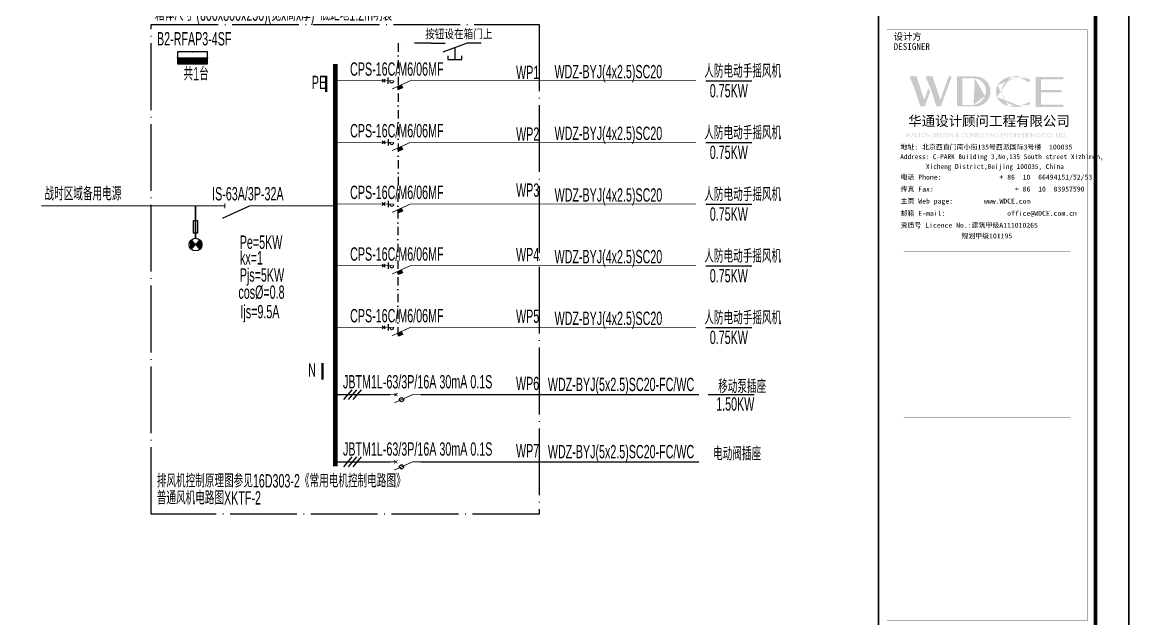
# Model space of a CAD drawing. Extents: x 776418 to 2076422, y -1170708 to 498544.
# Drawn here: x 959771 to 992943, y -917755 to -899883 of the extents above; entities that cross this region are included whole.
import ezdxf
from ezdxf.enums import TextEntityAlignment as Align

# ---------------------------------------------------------------- set-up
doc = ezdxf.new("R2010")
doc.units = 0
doc.header["$LTSCALE"] = 1000
doc.header["$MEASUREMENT"] = 0
for name, pattern in [('DASHDOT', [1, 0.5, -0.25, 0, -0.25]), ('DASHDOT2', [0.5, 0.25, -0.125, 0, -0.125]), ('DOTE', [2.42, 2, -0.2, 0.02, -0.2])]:
    doc.linetypes.add(name, pattern=pattern)
doc.layers.get('0').update_dxf_attribs({"linetype": 'CONTINUOUS'})
for name, color, linetype in [('D-TEXT', 7, 'CONTINUOUS'), ('DIM-动力', 3, 'CONTINUOUS'), ('DIM-照明', 3, 'CONTINUOUS'), ('ELEMENT', 3, 'CONTINUOUS'), ('EQUIP-箱柜', 3, 'CONTINUOUS'), ('SHEET_LINE', 6, 'CONTINUOUS'), ('SHEET_TEXT', 7, 'CONTINUOUS'), ('TEL_TEXT', 3, 'CONTINUOUS'), ('TEL_TITLE', 7, 'CONTINUOUS'), ('WIRE', 4, 'CONTINUOUS'), ('WIRE-动力', 2, 'CONTINUOUS'), ('WIRE-母线', 6, 'CONTINUOUS'), ('WIRE-系统', 4, 'CONTINUOUS'), ('WIRE-通讯', 4, 'CONTINUOUS')]:
    doc.layers.add(name, color=color, linetype=linetype)
doc.layers.add('层1', color=7, linetype='CONTINUOUS', lineweight=0)
doc.styles.add('_JD', font='ros.shx', dxfattribs={"width": 0.8, "bigfont": 'JD.shx'})
doc.styles.add('_TCH_LABEL', font='COMPLEX', dxfattribs={"bigfont": 'GBCBIG'})
doc.styles.add('_TEL_DIM', font='SIMPLEX', dxfattribs={"width": 0.7, "height": 3.5, "bigfont": 'HZTXT'})
doc.styles.get("Standard").update_dxf_attribs({"font": 'gbenor.shx', "bigfont": 'gbcbig.shx'})
doc.styles.add('华文细黑', font='STXIHEI.TTF')

# ---------------------------------------------------------------- blocks, each defined once
blk = doc.blocks.new('$element$00000578')
at = {"const_width": 0.0233}
for points in [[(0, 0), (0, -0.25)], [(0, -1), (0, -0.75), (-0.25, -0.2)], [(-0.05, -0.25), (0.05, -0.25)]]:
    blk.add_lwpolyline(points, dxfattribs=at)
at = {"flags": 9}
blk.add_attdef('S', (0, 0), '', height=0.00000667, dxfattribs=at)
blk = doc.blocks.new('$element$00000596')
at = {"const_width": 0.0233}
for points in [[(0, 0), (0, -0.25)], [(-0.25, -0.2), (0, -0.75), (0, -1)]]:
    blk.add_lwpolyline(points, dxfattribs=at)
blk.add_arc((-0.008, -0.192), 0.0589, 81.8699, 278.1301)
at = {"flags": 9}
blk.add_attdef('S', (0, 0), '', height=0.00000667, dxfattribs=at)
blk = doc.blocks.new('KBO')
at = {"lineweight": 30}
for p, q in [((-1003, -47), (-1097, 47)), ((-1097, -47), (-1003, 47))]:
    blk.add_line(p, q, dxfattribs=at)
at = {"color": 2, "lineweight": 25}
blk.add_line((-921, 91), (-921, -91), dxfattribs=at)
at = {"color": 2}
for p, q in [((-644, -187), (-514, -129)), ((-641, -193), (-511, -135)), ((-638, -199), (-509, -141)), ((-636, -205), (-506, -147)), ((-633, -211), (-503, -153)), ((-630, -217), (-501, -159)), ((-628, -222), (-498, -165)), ((-625, -228), (-495, -171)), ((-623, -234), (-493, -177)), ((-620, -240), (-490, -182)), ((-617, -246), (-487, -188)), ((-615, -252), (-485, -194)), ((-612, -258), (-482, -200)), ((-609, -264), (-480, -206))]:
    blk.add_line(p, q, dxfattribs=at)
blk.add_lwpolyline([(-645, -183), (-515, -125), (-478, -210), (-608, -268)], close=True)
at = {"layer": 'ELEMENT', "xscale": 999.9899999999907, "yscale": 999.9899999999907, "zscale": 999.9899999999907, "rotation": 90}
blk.add_blockref('$element$00000596', (-1000, 0), dxfattribs=at)
blk = doc.blocks.new('$element$00000544')
for points in [[(0, 0), (0, -0.283)], [(-0.25, -0.333), (-0.324, -0.333), (-0.324, -0.617), (-0.25, -0.617)], [(0, -1), (0, -0.721), (-0.176, -0.235)], [(-0.324, -0.478), (-0.087, -0.478)]]:
    blk.add_lwpolyline(points)
at = {"flags": 9}
blk.add_attdef('S', (0, 0), '', height=0.00000667, dxfattribs=at)
blk = doc.blocks.new('*X12')
at = {"color": 0}
for p, q in [((-250, 33), (-183, 100)), ((-250, 68), (-218, 100)), ((-247, 0), (-147, 100)), ((-212, 0), (-112, 100)), ((-177, 0), (-77, 100)), ((-141, 0), (-41, 100)), ((-106, 0), (-6, 100)), ((-71, 0), (29, 100)), ((-35, 0), (65, 100)), ((0, 0), (100, 100)), ((35, 0), (135, 100)), ((71, 0), (171, 100)), ((106, 0), (206, 100)), ((141, 0), (241, 100)), ((177, 0), (250, 73)), ((212, 0), (250, 38)), ((247, 0), (250, 3))]:
    blk.add_line(p, q, dxfattribs=at)
blk = doc.blocks.new('$equip$00001414')
for p, q in [((0.75, 0.6), (-0.75, 0.6)), ((-0.75, 0.6), (-0.75, 0)), ((0.75, 0), (0.75, 0.6)), ((-0.75, 0.3), (0.75, 0.3)), ((-0.75, 0), (0.75, 0))]:
    blk.add_line(p, q)
at = {"const_width": 0.3}
blk.add_lwpolyline([(-0.75, 0.15), (0.75, 0.15)], dxfattribs=at)
for p in [(0, 0.6), (-0.75, 0.3), (0, 0), (0.75, 0.3)]:
    blk.add_point(p)
at = {"xscale": 0.00300000000061118, "yscale": 0.00300000000061118, "zscale": 0.00300000000061118}
blk.add_blockref('*X12', (0, 0), dxfattribs=at)
at = {"style": '_TCH_LABEL', "flags": 9}
blk.add_attdef('A', (0, 0), '', height=0.00002, dxfattribs=at)
blk = doc.blocks.new('$element$00000525')
at = {"const_width": 0.0233}
for points in [[(0, 0), (0, -0.25)], [(-0.25, -0.2), (0, -0.75), (0, -1)], [(-0.047, -0.203), (0.047, -0.297)], [(0.047, -0.203), (-0.047, -0.297)]]:
    blk.add_lwpolyline(points, dxfattribs=at)
blk.add_circle((-0.151, -0.417), 0.0615)
at = {"flags": 9}
blk.add_attdef('S', (0, 0), '', height=0.00000667, dxfattribs=at)
blk = doc.blocks.new('A$C00115E70')
at = {"layer": 'WIRE-通讯', "ltscale": 0.001}
blk.add_lwpolyline([(-84100, 59400), (0, 59400), (0, 0), (-84100, 0)], close=True, dxfattribs=at)
blk = doc.blocks.new('A$C69861949')
at = {"ltscale": 0.001}
h = blk.add_hatch(color=1, dxfattribs=at)
edge = h.paths.add_edge_path()
edge.add_line((6.19, 4.5), (5.72, 5.69))
edge.add_line((5.72, 5.69), (4.44, 2.16))
edge.add_line((4.44, 2.16), (2.13, 9.19))
edge.add_line((2.13, 9.19), (0, 9.19))
edge.add_arc((-16.38, 0.19), 18.69, 17.5872, 28.7762, ccw=False)
edge.add_line((1.43, 5.84), (3.29, 0.2))
edge.add_line((3.29, 0.2), (4.63, 0.2))
edge.add_line((4.63, 0.2), (6.19, 4.5))
h = blk.add_hatch(color=256, dxfattribs=at)
edge = h.paths.add_edge_path()
edge.add_line((12.68, 9.16), (11.78, 9.16))
edge.add_line((11.78, 9.16), (9.25, 2.16))
edge.add_line((9.25, 2.16), (6.94, 9.19))
edge.add_line((6.94, 9.19), (4.81, 9.19))
edge.add_arc((-11.57, 0.19), 18.69, 17.5872, 28.7762, ccw=False)
edge.add_line((6.25, 5.84), (8.1, 0.2))
edge.add_line((8.1, 0.2), (9.45, 0.2))
edge.add_line((9.45, 0.2), (12.68, 9.16))
h = blk.add_hatch(color=256, dxfattribs=at)
edge = h.paths.add_edge_path(flags=16)
edge.add_line((15.83, 8.57), (19.63, 8.57))
edge.add_arc((19.17, 4.82), 3.78, -23.1418, 82.9442, ccw=False)
edge.add_arc((18.56, 5.02), 4.42, 278.685, 337.5263, ccw=False)
edge.add_line((19.22, 0.65), (15.83, 0.65))
edge.add_line((15.83, 0.65), (15.83, 8.57))
edge = h.paths.add_edge_path()
edge.add_line((19.82, 9.18), (14.31, 9.18))
edge.add_line((14.31, 9.18), (14.31, 0.18))
edge.add_line((14.31, 0.18), (19.82, 0.18))
edge.add_arc((19.82, 4.68), 4.5, 270, 450)
h = blk.add_hatch(color=256, dxfattribs=at)
edge = h.paths.add_edge_path()
edge.add_arc((32.12, 5.29), 4.85, 246.0393, 272.6902)
edge.add_arc((32.04, 6.93), 6.49, 272.7072, 286.0208)
edge.add_arc((32.38, 6.77), 6.25, 283.4194, 305.53)
edge.add_line((36.01, 1.68), (36.01, 0.69))
edge.add_arc((32.99, 7.2), 7.17, 276.4266, 294.9218, ccw=False)
edge.add_arc((32.35, 12.88), 12.89, 257.7178, 276.4266, ccw=False)
edge.add_arc((30.66, 5.12), 4.95, 205.7856, 257.7178, ccw=False)
edge.add_arc((31.4, 4.47), 5.41, 157.6279, 196.1138, ccw=False)
edge.add_arc((31.4, 3.21), 6.01, 98.7561, 146.4478, ccw=False)
edge.add_arc((31.98, -1.34), 10.59, 83.9971, 98.116, ccw=False)
edge.add_arc((32.42, 0.85), 8.38, 63.158, 85.4353, ccw=False)
edge.add_line((36.21, 8.32), (35.86, 7.28))
edge.add_arc((31.06, 1.12), 7.81, 52.0262, 73.2155)
edge.add_arc((32.2, 4.92), 3.84, 73.2155, 96.604)
edge.add_arc((32.39, 3.31), 5.47, 96.604, 125.55)
edge.add_arc((31.35, 4.76), 3.68, 125.55, 164.03)
edge.add_arc((31.71, 4.66), 4.06, 164.03, 213.6257)
edge.add_arc((31.98, 4.83), 4.37, 213.6257, 245.272)
blk.add_hatch(color=256, dxfattribs=at).paths.add_polyline_path([(45.65, 5.06), (39.44, 5.06), (39.44, 8.3), (46.09, 8.3), (46.09, 9.01), (37.82, 9.01), (37.82, 0), (46.09, 0), (46.09, 0.7), (39.44, 0.7), (39.44, 4.41), (45.65, 4.41)])
blk = doc.blocks.new('A$C51FB5BAD')
at = {"layer": 'SHEET_TEXT'}
h = blk.add_hatch(color=256, dxfattribs=at)
h.paths.add_polyline_path([(-886, -18950), (-883, -18943), (-875, -18940), (-867, -18943), (-864, -18950), (-867, -18958), (-875, -18961), (-883, -18958)])
h.paths.add_polyline_path([(-994, -18829), (-1021, -18829), (-1021, -18959), (-980, -18959), (-972, -18959), (-959, -18957), (-949, -18955), (-941, -18951), (-1009, -18947), (-1009, -18842), (-999, -18842), (-943, -18838), (-954, -18833), (-959, -18832), (-968, -18830), (-980, -18829)])
h.paths.add_polyline_path([(-943, -18838), (-999, -18842), (-997, -18842), (-984, -18842), (-973, -18843), (-964, -18844), (-963, -18844), (-952, -18848), (-943, -18854), (-943, -18854), (-935, -18862), (-930, -18872), (-929, -18874), (-926, -18884), (-925, -18896), (-925, -18896), (-926, -18908), (-929, -18918), (-934, -18927), (-941, -18935), (-949, -18941), (-959, -18944), (-960, -18944), (-968, -18946), (-980, -18946), (-994, -18947), (-1009, -18947), (-941, -18951), (-933, -18946), (-926, -18938), (-919, -18929), (-919, -18928), (-915, -18918), (-913, -18907), (-912, -18896), (-912, -18889), (-914, -18878), (-917, -18868), (-918, -18864), (-924, -18854), (-931, -18846), (-934, -18844)])
h.paths.add_polyline_path([(-1040, -18829), (-1111, -18829), (-1111, -18842), (-1082, -18842), (-1082, -18959), (-1069, -18959), (-1069, -18842), (-1040, -18842)])
h.paths.add_polyline_path([(-1168, -18829), (-1181, -18829), (-1181, -18959), (-1118, -18959), (-1118, -18946), (-1168, -18946)])
h.paths.add_polyline_path([(-1221, -18935), (-1209, -18941), (-1227, -18974), (-1236, -18970)])
h.paths.add_polyline_path([(-1281, -18950), (-1277, -18943), (-1270, -18940), (-1262, -18943), (-1259, -18950), (-1262, -18958), (-1270, -18961), (-1277, -18958)])
h.paths.add_polyline_path([(-1377, -18826), (-1378, -18826), (-1390, -18827), (-1400, -18830), (-1410, -18835), (-1412, -18836), (-1376, -18838), (-1365, -18839), (-1355, -18842), (-1346, -18848), (-1337, -18855), (-1330, -18863), (-1325, -18872), (-1322, -18883), (-1321, -18894), (-1321, -18894), (-1322, -18906), (-1325, -18916), (-1330, -18925), (-1337, -18934), (-1345, -18941), (-1354, -18946), (-1365, -18949), (-1376, -18949), (-1339, -18952), (-1330, -18945), (-1323, -18938), (-1316, -18928), (-1315, -18926), (-1311, -18916), (-1308, -18905), (-1307, -18894), (-1307, -18891), (-1309, -18880), (-1312, -18870), (-1316, -18860), (-1318, -18857), (-1324, -18849), (-1332, -18841), (-1341, -18835), (-1344, -18833), (-1354, -18829), (-1365, -18827)])
h.paths.add_polyline_path([(-1412, -18836), (-1421, -18843), (-1429, -18851), (-1435, -18860), (-1436, -18862), (-1441, -18873), (-1443, -18883), (-1444, -18895), (-1444, -18897), (-1443, -18908), (-1440, -18919), (-1435, -18929), (-1434, -18930), (-1427, -18939), (-1419, -18947), (-1410, -18953), (-1407, -18954), (-1397, -18959), (-1387, -18961), (-1375, -18962), (-1373, -18962), (-1362, -18961), (-1351, -18958), (-1341, -18953), (-1339, -18952), (-1376, -18949), (-1386, -18949), (-1396, -18946), (-1406, -18941), (-1414, -18933), (-1421, -18925), (-1426, -18916), (-1429, -18906), (-1431, -18895), (-1431, -18894), (-1429, -18883), (-1426, -18873), (-1422, -18863), (-1415, -18855), (-1407, -18848), (-1398, -18843), (-1387, -18840), (-1376, -18838)])
h.paths.add_polyline_path([(-1521, -18826), (-1525, -18826), (-1536, -18827), (-1547, -18830), (-1557, -18835), (-1559, -18836), (-1521, -18838), (-1511, -18839), (-1500, -18842), (-1491, -18846), (-1482, -18853), (-1474, -18861), (-1464, -18853), (-1471, -18846), (-1479, -18839), (-1489, -18833), (-1499, -18829), (-1510, -18827)])
h.paths.add_polyline_path([(-1559, -18836), (-1568, -18842), (-1576, -18850), (-1582, -18859), (-1583, -18861), (-1588, -18871), (-1590, -18882), (-1591, -18893), (-1590, -18905), (-1588, -18915), (-1584, -18925), (-1579, -18934), (-1571, -18943), (-1571, -18943), (-1563, -18950), (-1520, -18950), (-1521, -18950), (-1533, -18949), (-1543, -18946), (-1553, -18941), (-1561, -18934), (-1561, -18934), (-1568, -18925), (-1574, -18916), (-1576, -18906), (-1577, -18894), (-1577, -18894), (-1576, -18883), (-1573, -18873), (-1568, -18863), (-1561, -18855), (-1560, -18855), (-1552, -18848), (-1542, -18843), (-1532, -18840), (-1521, -18838)])
h.paths.add_polyline_path([(-1474, -18929), (-1481, -18935), (-1489, -18941), (-1499, -18946), (-1509, -18949), (-1520, -18950), (-1563, -18950), (-1554, -18955), (-1544, -18959), (-1533, -18961), (-1521, -18962), (-1510, -18961), (-1499, -18959), (-1489, -18955), (-1481, -18951), (-1472, -18945), (-1464, -18936)])
h.paths.add_polyline_path([(-1713, -18826), (-1715, -18826), (-1727, -18827), (-1737, -18829), (-1747, -18833), (-1756, -18839), (-1764, -18846), (-1770, -18853), (-1776, -18862), (-1781, -18872), (-1783, -18883), (-1784, -18894), (-1784, -18903), (-1781, -18914), (-1777, -18924), (-1771, -18933), (-1764, -18942), (-1761, -18944), (-1753, -18951), (-1711, -18950), (-1714, -18950), (-1725, -18948), (-1735, -18945), (-1745, -18940), (-1753, -18933), (-1754, -18933), (-1761, -18924), (-1766, -18914), (-1769, -18904), (-1770, -18893), (-1770, -18887), (-1768, -18876), (-1763, -18866), (-1759, -18860), (-1751, -18852), (-1741, -18846), (-1734, -18843), (-1723, -18840), (-1712, -18839), (-1672, -18837), (-1681, -18832), (-1692, -18829), (-1702, -18827)])
h.paths.add_polyline_path([(-1672, -18837), (-1712, -18839), (-1709, -18839), (-1698, -18841), (-1687, -18844), (-1681, -18847), (-1672, -18853), (-1663, -18860), (-1654, -18851), (-1654, -18851), (-1663, -18843)])
h.paths.add_polyline_path([(-1646, -18897), (-1702, -18897), (-1702, -18909), (-1660, -18909), (-1661, -18911), (-1664, -18922), (-1669, -18931), (-1677, -18939), (-1679, -18941), (-1689, -18946), (-1699, -18949), (-1711, -18950), (-1753, -18951), (-1744, -18956), (-1734, -18959), (-1723, -18961), (-1711, -18962), (-1703, -18962), (-1692, -18960), (-1681, -18957), (-1672, -18951), (-1664, -18945), (-1659, -18938), (-1653, -18930), (-1649, -18920), (-1647, -18909)])
h.paths.add_polyline_path([(-1918, -18829), (-1908, -18861), (-1822, -18959), (-1832, -18929)])
h.paths.add_polyline_path([(-1918, -18829), (-1921, -18829), (-1921, -18959), (-1908, -18959), (-1908, -18861)])
h.paths.add_polyline_path([(-1819, -18829), (-1832, -18829), (-1832, -18929), (-1822, -18959), (-1819, -18959)])
h.paths.add_polyline_path([(-1964, -18829), (-1951, -18829), (-1951, -18959), (-1964, -18959)])
h.paths.add_polyline_path([(-2045, -18829), (-2071, -18829), (-2071, -18959), (-2058, -18959), (-2058, -18899), (-2051, -18899), (-2020, -18898), (-2010, -18895), (-2002, -18890), (-2058, -18886), (-2058, -18842), (-2035, -18842), (-2002, -18837), (-2005, -18835), (-2016, -18831), (-2021, -18830), (-2031, -18829)])
h.paths.add_polyline_path([(-2002, -18837), (-2035, -18842), (-2032, -18842), (-2020, -18843), (-2011, -18847), (-2006, -18853), (-2004, -18864), (-2005, -18873), (-2011, -18881), (-2013, -18882), (-2023, -18885), (-2036, -18886), (-2058, -18886), (-2002, -18890), (-1996, -18884), (-1991, -18875), (-1990, -18864), (-1990, -18859), (-1993, -18849), (-1995, -18846)])
h.paths.add_polyline_path([(-2020, -18898), (-2051, -18899), (-2035, -18899), (-2032, -18899)], flags=17)
h.paths.add_polyline_path([(-2051, -18899), (-2004, -18959), (-1988, -18959), (-2035, -18899)])
h.paths.add_polyline_path([(-2094, -18829), (-2169, -18829), (-2169, -18959), (-2095, -18959), (-2095, -18946), (-2156, -18946), (-2156, -18895), (-2095, -18895), (-2095, -18882), (-2156, -18882), (-2156, -18842), (-2094, -18842)])
h.paths.add_polyline_path([(-2191, -18829), (-2265, -18829), (-2265, -18959), (-2192, -18959), (-2192, -18946), (-2252, -18946), (-2252, -18895), (-2192, -18895), (-2192, -18882), (-2252, -18882), (-2252, -18842), (-2191, -18842)])
h.paths.add_polyline_path([(-2396, -18829), (-2386, -18861), (-2300, -18959), (-2310, -18929)])
h.paths.add_polyline_path([(-2396, -18829), (-2399, -18829), (-2399, -18959), (-2386, -18959), (-2386, -18861)])
h.paths.add_polyline_path([(-2297, -18829), (-2310, -18829), (-2310, -18929), (-2300, -18959), (-2297, -18959)])
h.paths.add_polyline_path([(-2442, -18829), (-2429, -18829), (-2429, -18959), (-2442, -18959)])
h.paths.add_polyline_path([(-2523, -18826), (-2525, -18826), (-2536, -18827), (-2547, -18829), (-2557, -18833), (-2566, -18839), (-2574, -18846), (-2580, -18853), (-2586, -18862), (-2590, -18872), (-2593, -18883), (-2594, -18894), (-2593, -18903), (-2591, -18914), (-2587, -18924), (-2581, -18933), (-2574, -18942), (-2571, -18944), (-2563, -18951), (-2520, -18950), (-2524, -18950), (-2535, -18948), (-2545, -18945), (-2554, -18940), (-2563, -18933), (-2563, -18933), (-2571, -18924), (-2576, -18914), (-2579, -18904), (-2580, -18893), (-2580, -18887), (-2577, -18876), (-2572, -18866), (-2568, -18860), (-2560, -18852), (-2551, -18846), (-2544, -18843), (-2533, -18840), (-2522, -18839), (-2482, -18837), (-2491, -18832), (-2501, -18829), (-2512, -18827)])
h.paths.add_polyline_path([(-2482, -18837), (-2522, -18839), (-2519, -18839), (-2508, -18841), (-2497, -18844), (-2491, -18847), (-2482, -18853), (-2473, -18860), (-2463, -18851), (-2463, -18851), (-2472, -18843)])
h.paths.add_polyline_path([(-2455, -18897), (-2511, -18897), (-2511, -18909), (-2470, -18909), (-2470, -18911), (-2474, -18922), (-2479, -18931), (-2487, -18939), (-2489, -18941), (-2498, -18946), (-2509, -18949), (-2520, -18950), (-2563, -18951), (-2554, -18956), (-2544, -18959), (-2533, -18961), (-2521, -18962), (-2513, -18962), (-2501, -18960), (-2491, -18957), (-2482, -18951), (-2474, -18945), (-2468, -18938), (-2463, -18930), (-2459, -18920), (-2456, -18909)])
h.paths.add_polyline_path([(-2728, -18829), (-2718, -18861), (-2632, -18959), (-2642, -18929)])
h.paths.add_polyline_path([(-2728, -18829), (-2731, -18829), (-2731, -18959), (-2718, -18959), (-2718, -18861)])
h.paths.add_polyline_path([(-2629, -18829), (-2642, -18829), (-2642, -18929), (-2632, -18959), (-2629, -18959)])
h.paths.add_polyline_path([(-2753, -18829), (-2828, -18829), (-2828, -18959), (-2754, -18959), (-2754, -18946), (-2815, -18946), (-2815, -18895), (-2754, -18895), (-2754, -18882), (-2815, -18882), (-2815, -18842), (-2753, -18842)])
h.paths.add_polyline_path([(-2956, -18826), (-2958, -18826), (-2969, -18827), (-2980, -18829), (-2990, -18833), (-2999, -18839), (-3007, -18846), (-3013, -18853), (-3019, -18862), (-3023, -18872), (-3026, -18883), (-3027, -18894), (-3026, -18903), (-3024, -18914), (-3020, -18924), (-3014, -18933), (-3007, -18942), (-3004, -18944), (-2996, -18951), (-2953, -18950), (-2957, -18950), (-2968, -18948), (-2978, -18945), (-2988, -18940), (-2996, -18933), (-2996, -18933), (-3004, -18924), (-3009, -18914), (-3012, -18904), (-3013, -18893), (-3013, -18887), (-3010, -18876), (-3005, -18866), (-3001, -18860), (-2994, -18852), (-2984, -18846), (-2977, -18843), (-2966, -18840), (-2955, -18839), (-2915, -18837), (-2924, -18832), (-2934, -18829), (-2945, -18827)])
h.paths.add_polyline_path([(-2915, -18837), (-2955, -18839), (-2952, -18839), (-2941, -18841), (-2930, -18844), (-2924, -18847), (-2915, -18853), (-2906, -18860), (-2896, -18851), (-2897, -18851), (-2905, -18843)])
h.paths.add_polyline_path([(-2888, -18897), (-2945, -18897), (-2945, -18909), (-2903, -18909), (-2903, -18911), (-2907, -18922), (-2912, -18931), (-2920, -18939), (-2922, -18941), (-2932, -18946), (-2942, -18949), (-2953, -18950), (-2996, -18951), (-2987, -18956), (-2977, -18959), (-2966, -18961), (-2954, -18962), (-2946, -18962), (-2934, -18960), (-2924, -18957), (-2915, -18951), (-2907, -18945), (-2901, -18938), (-2896, -18930), (-2892, -18920), (-2889, -18909)])
h.paths.add_polyline_path([(-3161, -18829), (-3151, -18861), (-3065, -18959), (-3075, -18929)])
h.paths.add_polyline_path([(-3161, -18829), (-3164, -18829), (-3164, -18959), (-3151, -18959), (-3151, -18861)])
h.paths.add_polyline_path([(-3062, -18829), (-3075, -18829), (-3075, -18929), (-3065, -18959), (-3062, -18959)])
h.paths.add_polyline_path([(-3207, -18829), (-3194, -18829), (-3194, -18959), (-3207, -18959)])
h.paths.add_polyline_path([(-3224, -18829), (-3295, -18829), (-3295, -18842), (-3266, -18842), (-3266, -18959), (-3253, -18959), (-3253, -18842), (-3224, -18842)])
h.paths.add_polyline_path([(-3352, -18829), (-3365, -18829), (-3365, -18959), (-3302, -18959), (-3302, -18946), (-3352, -18946)])
h.paths.add_polyline_path([(-3398, -18829), (-3410, -18829), (-3410, -18907), (-3411, -18919), (-3412, -18928), (-3412, -18929), (-3417, -18939), (-3418, -18940), (-3427, -18947), (-3429, -18948), (-3440, -18950), (-3468, -18953), (-3459, -18959), (-3450, -18961), (-3439, -18962), (-3436, -18962), (-3425, -18960), (-3415, -18955), (-3415, -18955), (-3407, -18947), (-3401, -18938), (-3400, -18931), (-3398, -18921), (-3398, -18907)])
h.paths.add_polyline_path([(-3470, -18829), (-3483, -18829), (-3483, -18907), (-3483, -18914), (-3482, -18926), (-3481, -18935), (-3479, -18939), (-3473, -18949), (-3468, -18953), (-3440, -18950), (-3444, -18950), (-3455, -18946), (-3457, -18945), (-3465, -18937), (-3466, -18936), (-3470, -18926), (-3470, -18920), (-3470, -18907)])
h.paths.add_polyline_path([(-3547, -18826), (-3550, -18826), (-3561, -18829), (-3570, -18835), (-3571, -18836), (-3577, -18845), (-3579, -18856), (-3579, -18857), (-3576, -18868), (-3576, -18870), (-3569, -18879), (-3569, -18879), (-3562, -18885), (-3552, -18894), (-3546, -18898), (-3537, -18906), (-3531, -18912), (-3528, -18917), (-3525, -18927), (-3526, -18934), (-3532, -18943), (-3538, -18947), (-3549, -18949), (-3575, -18951), (-3567, -18957), (-3558, -18961), (-3547, -18962), (-3541, -18962), (-3531, -18958), (-3522, -18952), (-3518, -18947), (-3513, -18938), (-3511, -18927), (-3513, -18917), (-3518, -18907), (-3523, -18901), (-3530, -18894), (-3540, -18886), (-3545, -18882), (-3555, -18874), (-3561, -18868), (-3562, -18866), (-3565, -18856), (-3565, -18853), (-3560, -18844), (-3558, -18842), (-3548, -18839), (-3521, -18838), (-3529, -18831), (-3536, -18828)])
h.paths.add_polyline_path([(-3521, -18838), (-3548, -18839), (-3544, -18840), (-3534, -18844), (-3531, -18846), (-3524, -18855), (-3513, -18847)], flags=17)
h.paths.add_polyline_path([(-3576, -18928), (-3587, -18935), (-3582, -18943), (-3575, -18951), (-3549, -18949), (-3552, -18949), (-3561, -18946), (-3569, -18939)])
h.paths.add_polyline_path([(-3704, -18829), (-3694, -18861), (-3608, -18959), (-3618, -18929)])
h.paths.add_polyline_path([(-3704, -18829), (-3707, -18829), (-3707, -18959), (-3694, -18959), (-3694, -18861)])
h.paths.add_polyline_path([(-3605, -18829), (-3618, -18829), (-3618, -18929), (-3608, -18959), (-3605, -18959)])
h.paths.add_polyline_path([(-3802, -18826), (-3804, -18826), (-3815, -18827), (-3826, -18830), (-3836, -18835), (-3838, -18836), (-3802, -18838), (-3791, -18839), (-3781, -18842), (-3772, -18848), (-3763, -18855), (-3756, -18863), (-3751, -18872), (-3748, -18883), (-3747, -18894), (-3747, -18894), (-3748, -18906), (-3751, -18916), (-3756, -18925), (-3763, -18934), (-3771, -18941), (-3780, -18946), (-3791, -18949), (-3802, -18949), (-3765, -18952), (-3756, -18945), (-3748, -18938), (-3742, -18928), (-3741, -18926), (-3737, -18916), (-3734, -18905), (-3733, -18894), (-3733, -18891), (-3734, -18880), (-3737, -18870), (-3742, -18860), (-3743, -18857), (-3750, -18849), (-3758, -18841), (-3767, -18835), (-3770, -18833), (-3780, -18829), (-3791, -18827)])
h.paths.add_polyline_path([(-3838, -18836), (-3847, -18843), (-3855, -18851), (-3861, -18860), (-3862, -18862), (-3866, -18873), (-3869, -18883), (-3870, -18895), (-3870, -18897), (-3869, -18908), (-3866, -18919), (-3861, -18929), (-3860, -18930), (-3853, -18939), (-3845, -18947), (-3836, -18953), (-3833, -18954), (-3823, -18959), (-3813, -18961), (-3801, -18962), (-3799, -18962), (-3788, -18961), (-3777, -18958), (-3767, -18953), (-3765, -18952), (-3802, -18949), (-3812, -18949), (-3822, -18946), (-3832, -18941), (-3840, -18933), (-3847, -18925), (-3852, -18916), (-3855, -18906), (-3856, -18895), (-3856, -18894), (-3855, -18883), (-3852, -18873), (-3848, -18863), (-3841, -18855), (-3833, -18848), (-3823, -18843), (-3813, -18840), (-3802, -18838)])
h.paths.add_polyline_path([(-3947, -18826), (-3951, -18826), (-3962, -18827), (-3973, -18830), (-3983, -18835), (-3985, -18836), (-3947, -18838), (-3937, -18839), (-3926, -18842), (-3917, -18846), (-3908, -18853), (-3900, -18861), (-3890, -18853), (-3896, -18846), (-3905, -18839), (-3915, -18833), (-3925, -18829), (-3936, -18827)])
h.paths.add_polyline_path([(-3985, -18836), (-3994, -18842), (-4001, -18850), (-4008, -18859), (-4009, -18861), (-4014, -18871), (-4016, -18882), (-4017, -18893), (-4016, -18905), (-4014, -18915), (-4010, -18925), (-4004, -18934), (-3997, -18943), (-3997, -18943), (-3989, -18950), (-3946, -18950), (-3947, -18950), (-3959, -18949), (-3969, -18946), (-3979, -18941), (-3987, -18934), (-3987, -18934), (-3994, -18925), (-3999, -18916), (-4002, -18906), (-4003, -18894), (-4003, -18894), (-4002, -18883), (-3999, -18873), (-3994, -18863), (-3987, -18855), (-3986, -18855), (-3978, -18848), (-3968, -18843), (-3958, -18840), (-3947, -18838)])
h.paths.add_polyline_path([(-3900, -18929), (-3907, -18935), (-3915, -18941), (-3925, -18946), (-3935, -18949), (-3946, -18950), (-3989, -18950), (-3980, -18955), (-3969, -18959), (-3959, -18961), (-3947, -18962), (-3936, -18961), (-3925, -18959), (-3915, -18955), (-3907, -18951), (-3898, -18945), (-3890, -18936)])
h.paths.add_polyline_path([(-4149, -18834), (-4150, -18834), (-4161, -18836), (-4170, -18840), (-4176, -18847), (-4179, -18857), (-4179, -18859), (-4175, -18870), (-4175, -18870), (-4170, -18878), (-4162, -18888), (-4170, -18894), (-4153, -18898), (-4120, -18933), (-4124, -18935), (-4134, -18942), (-4142, -18946), (-4148, -18948), (-4158, -18950), (-4184, -18954), (-4181, -18956), (-4171, -18961), (-4160, -18962), (-4160, -18962), (-4148, -18961), (-4138, -18958), (-4132, -18955), (-4122, -18949), (-4111, -18942), (-4094, -18940), (-4101, -18933), (-4095, -18928), (-4111, -18924), (-4144, -18890), (-4140, -18887), (-4152, -18881), (-4156, -18875), (-4163, -18865), (-4166, -18858), (-4161, -18849), (-4160, -18849), (-4150, -18846), (-4129, -18841), (-4129, -18841), (-4138, -18836)])
h.paths.add_polyline_path([(-4129, -18841), (-4150, -18846), (-4149, -18846), (-4139, -18849), (-4134, -18857), (-4135, -18863), (-4141, -18871), (-4152, -18881), (-4140, -18887), (-4131, -18879), (-4125, -18871), (-4123, -18868), (-4121, -18857), (-4122, -18850)], flags=17)
h.paths.add_polyline_path([(-4170, -18894), (-4178, -18902), (-4185, -18910), (-4186, -18912), (-4191, -18922), (-4193, -18932), (-4193, -18934), (-4190, -18945), (-4184, -18954), (-4158, -18950), (-4164, -18949), (-4174, -18944), (-4176, -18941), (-4180, -18931), (-4180, -18928), (-4175, -18918), (-4172, -18914), (-4164, -18907), (-4153, -18898)])
h.paths.add_polyline_path([(-4095, -18911), (-4101, -18916), (-4111, -18924), (-4095, -18928), (-4086, -18920)])
h.paths.add_polyline_path([(-4094, -18940), (-4111, -18942), (-4095, -18959), (-4077, -18959), (-4078, -18957), (-4087, -18948)])
h.paths.add_polyline_path([(-4369, -18829), (-4358, -18861), (-4273, -18959), (-4283, -18929)])
h.paths.add_polyline_path([(-4369, -18829), (-4372, -18829), (-4372, -18959), (-4358, -18959), (-4358, -18861)])
h.paths.add_polyline_path([(-4270, -18829), (-4283, -18829), (-4283, -18929), (-4273, -18959), (-4270, -18959)])
h.paths.add_polyline_path([(-4454, -18826), (-4456, -18826), (-4468, -18827), (-4479, -18829), (-4489, -18833), (-4497, -18839), (-4506, -18846), (-4512, -18853), (-4518, -18862), (-4522, -18872), (-4525, -18883), (-4526, -18894), (-4525, -18903), (-4523, -18914), (-4518, -18924), (-4513, -18933), (-4505, -18942), (-4503, -18944), (-4495, -18951), (-4452, -18950), (-4456, -18950), (-4467, -18948), (-4477, -18945), (-4486, -18940), (-4495, -18933), (-4495, -18933), (-4502, -18924), (-4508, -18914), (-4511, -18904), (-4512, -18893), (-4511, -18887), (-4509, -18876), (-4504, -18866), (-4500, -18860), (-4492, -18852), (-4483, -18846), (-4475, -18843), (-4465, -18840), (-4454, -18839), (-4413, -18837), (-4423, -18832), (-4433, -18829), (-4443, -18827)])
h.paths.add_polyline_path([(-4413, -18837), (-4454, -18839), (-4450, -18839), (-4440, -18841), (-4429, -18844), (-4423, -18847), (-4414, -18853), (-4405, -18860), (-4395, -18851), (-4395, -18851), (-4404, -18843)])
h.paths.add_polyline_path([(-4387, -18897), (-4443, -18897), (-4443, -18909), (-4402, -18909), (-4402, -18911), (-4405, -18922), (-4411, -18931), (-4419, -18939), (-4421, -18941), (-4430, -18946), (-4440, -18949), (-4452, -18950), (-4495, -18951), (-4486, -18956), (-4475, -18959), (-4464, -18961), (-4452, -18962), (-4444, -18962), (-4433, -18960), (-4423, -18957), (-4414, -18951), (-4406, -18945), (-4400, -18938), (-4395, -18930), (-4391, -18920), (-4388, -18909)])
h.paths.add_polyline_path([(-4572, -18829), (-4559, -18829), (-4559, -18959), (-4572, -18959)])
h.paths.add_polyline_path([(-4634, -18826), (-4637, -18826), (-4647, -18829), (-4656, -18835), (-4658, -18836), (-4663, -18845), (-4665, -18856), (-4665, -18857), (-4663, -18868), (-4662, -18870), (-4656, -18879), (-4656, -18879), (-4649, -18885), (-4638, -18894), (-4633, -18898), (-4624, -18906), (-4618, -18912), (-4614, -18917), (-4612, -18927), (-4613, -18934), (-4618, -18943), (-4625, -18947), (-4636, -18949), (-4661, -18951), (-4653, -18957), (-4644, -18961), (-4634, -18962), (-4627, -18962), (-4617, -18958), (-4608, -18952), (-4604, -18947), (-4599, -18938), (-4597, -18927), (-4599, -18917), (-4605, -18907), (-4609, -18901), (-4617, -18894), (-4627, -18886), (-4632, -18882), (-4642, -18874), (-4647, -18868), (-4649, -18866), (-4652, -18856), (-4652, -18853), (-4647, -18844), (-4645, -18842), (-4634, -18839), (-4607, -18838), (-4615, -18831), (-4623, -18828)])
h.paths.add_polyline_path([(-4607, -18838), (-4634, -18839), (-4631, -18840), (-4621, -18844), (-4618, -18846), (-4610, -18855), (-4600, -18847)], flags=17)
h.paths.add_polyline_path([(-4662, -18928), (-4673, -18935), (-4669, -18943), (-4661, -18951), (-4636, -18949), (-4639, -18949), (-4647, -18946), (-4655, -18939)])
h.paths.add_polyline_path([(-4682, -18829), (-4757, -18829), (-4757, -18959), (-4683, -18959), (-4683, -18946), (-4744, -18946), (-4744, -18895), (-4683, -18895), (-4683, -18882), (-4744, -18882), (-4744, -18842), (-4682, -18842)])
h.paths.add_polyline_path([(-4864, -18829), (-4891, -18829), (-4891, -18959), (-4850, -18959), (-4842, -18959), (-4830, -18957), (-4820, -18955), (-4811, -18951), (-4879, -18947), (-4879, -18842), (-4870, -18842), (-4813, -18838), (-4824, -18833), (-4829, -18832), (-4839, -18830), (-4850, -18829)])
h.paths.add_polyline_path([(-4813, -18838), (-4870, -18842), (-4867, -18842), (-4854, -18842), (-4843, -18843), (-4834, -18844), (-4833, -18844), (-4823, -18848), (-4813, -18854), (-4813, -18854), (-4805, -18862), (-4800, -18872), (-4799, -18874), (-4796, -18884), (-4795, -18896), (-4795, -18896), (-4796, -18908), (-4799, -18918), (-4804, -18927), (-4811, -18935), (-4819, -18941), (-4830, -18944), (-4830, -18944), (-4839, -18946), (-4850, -18946), (-4864, -18947), (-4879, -18947), (-4811, -18951), (-4804, -18946), (-4796, -18938), (-4790, -18929), (-4789, -18928), (-4785, -18918), (-4783, -18907), (-4782, -18896), (-4782, -18889), (-4784, -18878), (-4787, -18868), (-4789, -18864), (-4794, -18854), (-4801, -18846), (-4804, -18844)])
h.paths.add_polyline_path([(-5067, -18829), (-5057, -18861), (-4971, -18959), (-4981, -18929)])
h.paths.add_polyline_path([(-5067, -18829), (-5070, -18829), (-5070, -18959), (-5057, -18959), (-5057, -18861)])
h.paths.add_polyline_path([(-4968, -18829), (-4981, -18829), (-4981, -18929), (-4971, -18959), (-4968, -18959)])
h.paths.add_polyline_path([(-5165, -18826), (-5167, -18826), (-5178, -18827), (-5189, -18830), (-5199, -18835), (-5201, -18836), (-5165, -18838), (-5154, -18839), (-5144, -18842), (-5134, -18848), (-5125, -18855), (-5119, -18863), (-5114, -18872), (-5110, -18883), (-5109, -18894), (-5109, -18894), (-5110, -18906), (-5114, -18916), (-5118, -18925), (-5125, -18934), (-5133, -18941), (-5143, -18946), (-5153, -18949), (-5165, -18949), (-5128, -18952), (-5119, -18945), (-5111, -18938), (-5105, -18928), (-5104, -18926), (-5099, -18916), (-5097, -18905), (-5096, -18894), (-5096, -18891), (-5097, -18880), (-5100, -18870), (-5105, -18860), (-5106, -18857), (-5113, -18849), (-5121, -18841), (-5130, -18835), (-5133, -18833), (-5143, -18829), (-5154, -18827)])
h.paths.add_polyline_path([(-5201, -18836), (-5210, -18843), (-5217, -18851), (-5224, -18860), (-5225, -18862), (-5229, -18873), (-5232, -18883), (-5233, -18895), (-5232, -18897), (-5231, -18908), (-5228, -18919), (-5223, -18929), (-5222, -18930), (-5216, -18939), (-5208, -18947), (-5198, -18953), (-5196, -18954), (-5186, -18959), (-5175, -18961), (-5164, -18962), (-5161, -18962), (-5150, -18961), (-5140, -18958), (-5130, -18953), (-5128, -18952), (-5165, -18949), (-5175, -18949), (-5185, -18946), (-5194, -18941), (-5203, -18933), (-5210, -18925), (-5215, -18916), (-5218, -18906), (-5219, -18895), (-5219, -18894), (-5218, -18883), (-5215, -18873), (-5210, -18863), (-5203, -18855), (-5195, -18848), (-5186, -18843), (-5176, -18840), (-5165, -18838)])
h.paths.add_polyline_path([(-5246, -18829), (-5317, -18829), (-5317, -18842), (-5288, -18842), (-5288, -18959), (-5275, -18959), (-5275, -18842), (-5246, -18842)])
h.paths.add_polyline_path([(-5374, -18829), (-5387, -18829), (-5387, -18959), (-5324, -18959), (-5324, -18946), (-5374, -18946)])
h.paths.add_polyline_path([(-5468, -18824), (-5470, -18853), (-5448, -18901), (-5492, -18901), (-5442, -18915), (-5421, -18959), (-5408, -18959)])
h.paths.add_polyline_path([(-5468, -18824), (-5471, -18824), (-5532, -18959), (-5518, -18959), (-5498, -18915), (-5442, -18915), (-5492, -18901), (-5470, -18853)])
h.paths.add_polyline_path([(-5545, -18829), (-5558, -18829), (-5585, -18926), (-5585, -18962), (-5583, -18962)])
h.paths.add_polyline_path([(-5622, -18829), (-5623, -18861), (-5585, -18962), (-5585, -18926)])
h.paths.add_polyline_path([(-5622, -18829), (-5625, -18829), (-5662, -18926), (-5665, -18962), (-5663, -18962), (-5623, -18861)])
h.paths.add_polyline_path([(-5688, -18829), (-5702, -18829), (-5665, -18962), (-5662, -18926)])
at = {"layer": 'SHEET_LINE', "const_width": 50}
blk.add_lwpolyline([(-6500, -57400), (0, -57400), (0, -6150), (-6500, -6150)], close=True, dxfattribs=at)
at = {"layer": 'SHEET_LINE', "const_width": 5}
for points in [[(-6250, -15740), (-6250, -33443)], [(-6250, -15740), (-250, -15740)], [(-6250, -33443), (-250, -33443), (-250, -15740)], [(-5750, -22389), (-750, -22389)], [(-5750, -27343), (-750, -27343)], [(-5750, -32740), (-750, -32740)]]:
    blk.add_lwpolyline(points, dxfattribs=at)
at = {"layer": 'SHEET_TEXT', "ltscale": 0.001, "xscale": 100, "yscale": 100, "zscale": 100}
blk.add_blockref('A$C69861949', (-5578, -18053), dxfattribs=at)
at = {"layer": 'SHEET_TEXT', "color": 6, "style": '华文细黑'}
for s, p in [('设计方', (-6050, -15842)), ('DESIGNER', (-6050, -16142))]:
    blk.add_text(s, height=200, dxfattribs=at).set_placement(p, align=Align.TOP_LEFT)
at = {"layer": 'SHEET_TEXT', "style": '华文细黑'}
for s, height, p in [('华通设计顾问工程有限公司', 296.23, (-5615, -18619)), ('地址: 北京西直门南小街135号西派国际3号楼  100035', 148.12, (-5844, -19325)), ('电话 Phone:               + 86  10  66494151/52/53', 148.12, (-5842, -20225)), ('传真 Fax:                     + 86  10  83957590', 148.12, (-5842, -20584)), ('主页 Web page:        www.WDCE.com', 148.12, (-5842, -20945)), ('邮箱 E-mail:                office@WDCE.com.cn ', 148.12, (-5842, -21312)), ('资质号 Licence No.:建筑甲级A111010265', 148.12, (-5842, -21667)), ('规划甲级101195', 148.1, (-4020, -21987))]:
    blk.add_text(s, height=height, dxfattribs=at).set_placement(p)
at = {"layer": 'SHEET_TEXT', "style": '华文细黑', "width": 0.9}
for s, p in [('Address: C-PARK Building 3,No,135 South street Xizhimen,', (-5853, -19614)), ('Xicheng District,Beijing 100035, China', (-5083, -19909))]:
    blk.add_text(s, height=148.12, dxfattribs=at).set_placement(p)

msp = doc.modelspace()

# ---------------------------------------------------------------- linework, layer by layer
at = {"linetype": 'DOTE'}
for p, q in [((963642, -899951), (975268, -899951)), ((963642, -914615), (963642, -899951)), ((975268, -899951), (975267, -914615)), ((975267, -914615), (963642, -914615))]:
    msp.add_line(p, q, dxfattribs=at)
at = {"linetype": 'DASHDOT'}
msp.add_line((972029, -900517), (971039, -900517, 0), dxfattribs=at)
at = {"linetype": 'Continuous', "const_width": 72.9}
for points in [[(968887, -901481), (968887, -901978)], [(968777, -910096), (968777, -910593)]]:
    msp.add_lwpolyline(points, dxfattribs=at)
at = {"layer": 'D-TEXT'}
for p, q in [((980264, -901636), (981642, -901636)), ((980265, -903483), (981643, -903483)), ((980265, -905330), (981644, -905330)), ((980264, -907177), (981643, -907177)), ((980265, -909024), (981644, -909024))]:
    msp.add_line(p, q, dxfattribs=at)
at = {"layer": 'DIM-动力', "ltscale": 0.001}
msp.add_lwpolyline([(908843, -942772), (992943, -942772), (992943, -883372), (908843, -883372)], close=True, dxfattribs=at)
at = {"layer": 'TEL_TEXT'}
msp.add_line((980329, -911038), (981708, -911038), dxfattribs=at)
at = {"layer": 'TEL_TITLE'}
msp.add_lwpolyline([(908843, -942772), (992943, -942772), (992943, -883372), (908843, -883372)], close=True, dxfattribs=at)
at = {"layer": 'TEL_TITLE', "const_width": 100}
msp.add_lwpolyline([(911343, -941772), (991943, -941772), (991943, -884372), (911343, -884372)], close=True, dxfattribs=at)
at = {"layer": 'WIRE', "linetype": 'Continuous'}
for p, q in [((969158, -911038), (970804, -911038)), ((971724, -911038), (980053, -911038)), ((969158, -913052), (970804, -913052)), ((971724, -913052), (980053, -913052))]:
    msp.add_line(p, q, dxfattribs=at)
at = {"layer": 'WIRE-动力'}
for p, q in [((969650, -910891), (969402, -911185)), ((969790, -910891), (969542, -911185)), ((969930, -910891), (969682, -911185)), ((969650, -912906), (969402, -913199)), ((969790, -912906), (969542, -913199)), ((969930, -912906), (969682, -913199))]:
    msp.add_line(p, q, dxfattribs=at)
at = {"layer": 'WIRE-母线', "const_width": 133}
msp.add_lwpolyline([(969158, -901136), (969158, -913187)], dxfattribs=at)
at = {"layer": 'WIRE-系统', "const_width": 23.3}
for points in [[(969158, -901636), (970658, -901636)], [(971658, -901636), (975268, -901636)], [(975268, -901636), (979964, -901636)], [(969158, -903483), (970659, -903483)], [(971659, -903483), (975268, -903483)], [(975268, -903483), (979965, -903483)], [(960349, -905384), (963642, -905384)], [(963642, -905384), (965470, -905384)], [(966970, -905384), (969158, -905384)], [(969159, -905330), (970660, -905330)], [(971660, -905330), (975269, -905330)], [(975269, -905330), (979965, -905330)], [(969158, -907177), (970659, -907177)], [(971659, -907177), (975268, -907177)], [(975268, -907177), (979964, -907177)], [(969159, -909024), (970660, -909024)], [(971660, -909024), (975269, -909024)], [(975269, -909024), (979965, -909024)]]:
    msp.add_lwpolyline(points, dxfattribs=at)
at = {"layer": '层1', "color": 4, "linetype": 'DASHDOT2', "lineweight": -3}
msp.add_line((971039, -900517, 0), (971035, -909194, 0), dxfattribs=at)
at = {"layer": '层1', "color": 4, "linetype": 'Continuous', "lineweight": 30}
msp.add_line((964969, -905390), (964969, -906353), dxfattribs=at)
at = {"layer": '层1', "color": 7, "linetype": 'Continuous', "lineweight": -3}
for p, q in [((964820, -906423), (964820, -906666)), ((964840, -906402), (964840, -906687)), ((964860, -906424), (964860, -906665)), ((964880, -906446), (964880, -906643)), ((964900, -906468), (964900, -906621)), ((964920, -906490), (964920, -906599)), ((964940, -906512), (964940, -906576)), ((964960, -906535), (964960, -906554)), ((964978, -906535), (964978, -906554)), ((964998, -906512), (964998, -906576)), ((965018, -906490), (965018, -906599)), ((965038, -906468), (965038, -906621)), ((965058, -906446), (965058, -906643)), ((965078, -906424), (965078, -906665)), ((965098, -906402), (965098, -906687)), ((965118, -906423), (965118, -906666)), ((965138, -906453), (965138, -906636)), ((965158, -906511), (965158, -906578))]:
    msp.add_line(p, q, dxfattribs=at)
at = {"layer": '层1', "color": 4, "linetype": 'Continuous', "lineweight": -3}
for p, q in [((965098, -906687), (964840, -906402)), ((964840, -906687), (965098, -906402))]:
    msp.add_line(p, q, dxfattribs=at)
msp.add_lwpolyline([(964903, -905819), (965032, -905819), (965032, -906203), (964903, -906203)], close=True, dxfattribs=at)
msp.add_circle((964969, -906545), 192, dxfattribs=at)

# ---------------------------------------------------------------- block references
msp.add_blockref('A$C51FB5BAD', (991943, -884372))
at = {"layer": 'ELEMENT', "rotation": 89.99998106746375}
for name, p, xscale, yscale, zscale in [('$element$00000578', (965470, -905384), 1500, 1500, 1500), ('$element$00000525', (970724, -911038), 1000, 1000, 1000), ('$element$00000525', (970724, -913052), 1000, 1000, 1000)]:
    msp.add_blockref(name, p, dxfattribs=dict(at, xscale=xscale, yscale=yscale, zscale=zscale))
at = {"layer": 'EQUIP-箱柜', "xscale": 600, "yscale": 600, "zscale": 600, "rotation": 359.9999810674638}
msp.add_blockref('$equip$00001414', (964881, -901135), dxfattribs=at)
at = {"layer": 'WIRE-系统', "xscale": 1500, "yscale": 1500, "zscale": 1500, "rotation": 89.99998106746375}
msp.add_blockref('$element$00000544', (972029, -900517), dxfattribs=at)
at = {"layer": 'WIRE-通讯', "ltscale": 0.001}
msp.add_blockref('A$C00115E70', (992943, -942772), dxfattribs=at)
at = {"layer": '层1', "color": 4, "lineweight": -3}
for p in [(971658, -901636), (971659, -903483), (971660, -905330), (971659, -907177), (971660, -909024)]:
    msp.add_blockref('KBO', p, dxfattribs=at)

# ---------------------------------------------------------------- texts
at = {"layer": 'D-TEXT', "style": '_JD', "width": 0.6}
for s, p in [('箱体尺寸 (600x800x250)(宽x高x厚)  底距地1.2m明装', (963752, -899843)), ('B2-RFAP3-4SF', (963814, -900580)), ('共1台', (964610, -901630)), ('CPS-16C/M6/06MF', (969601, -901487)), ('WP1', (974576, -901587)), ('WDZ-BYJ(4x2.5)SC20', (975728, -901565)), ('人防电动手摇风机', (980217, -901548)), ('PE', (968456, -901890)), ('0.75KW', (980382, -902136)), ('CPS-16C/M6/06MF', (969602, -903334)), ('WP2', (974576, -903434)), ('WDZ-BYJ(4x2.5)SC20', (975729, -903412)), ('人防电动手摇风机', (980218, -903395)), ('0.75KW', (980382, -903983)), ('战时区域备用电源', (960441, -905223)), ('IS-63A/3P-32A', (965467, -905223)), ('CPS-16C/M6/06MF', (969602, -905181)), ('WP3', (974576, -905113)), ('WDZ-BYJ(4x2.5)SC20', (975730, -905259)), ('人防电动手摇风机', (980218, -905242)), ('0.75KW', (980383, -905830)), ('Pe=5KW', (966295, -906673)), ('kx=1', (966301, -907142)), ('CPS-16C/M6/06MF', (969602, -907028)), ('WP4', (974574, -907043)), ('WDZ-BYJ(4x2.5)SC20', (975729, -907106)), ('人防电动手摇风机', (980217, -907089)), ('Pjs=5KW', (966295, -907655)), ('0.75KW', (980382, -907677)), ('cos%%C=0.8', (966254, -908170)), ('Ijs=9.5A', (966315, -908754)), ('CPS-16C/M6/06MF', (969602, -908875)), ('WP5', (974575, -908890)), ('WDZ-BYJ(4x2.5)SC20', (975730, -908953)), ('人防电动手摇风机', (980218, -908936)), ('0.75KW', (980383, -909524)), ('N', (968345, -910506)), ('JBTM1L-63/3P/16A 30mA 0.1S', (969388, -910854)), ('WP6', (974573, -910905)), ('WDZ-BYJ(5x2.5)SC20-FC/WC', (975529, -910933)), ('移动泵插座', (980632, -910995)), ('1.50KW', (980575, -911520)), ('JBTM1L-63/3P/16A 30mA 0.1S', (969388, -912868)), ('WP7', (974573, -912919)), ('WDZ-BYJ(5x2.5)SC20-FC/WC', (975529, -912947)), ('电动阀插座', (980482, -913009)), ('排风机控制原理图参见16D303-2《常用电机控制电路图》', (963807, -913821)), ('普通风机电路图XKTF-2', (963807, -914331))]:
    msp.add_text(s, height=400, rotation=360, dxfattribs=at).set_placement(p)
at = {"layer": 'DIM-照明', "style": '_TEL_DIM', "width": 0.8}
msp.add_text('按钮设在箱门上', height=300, rotation=360, dxfattribs=at).set_placement((971851, -900393))

doc.saveas('drawing.dxf')
